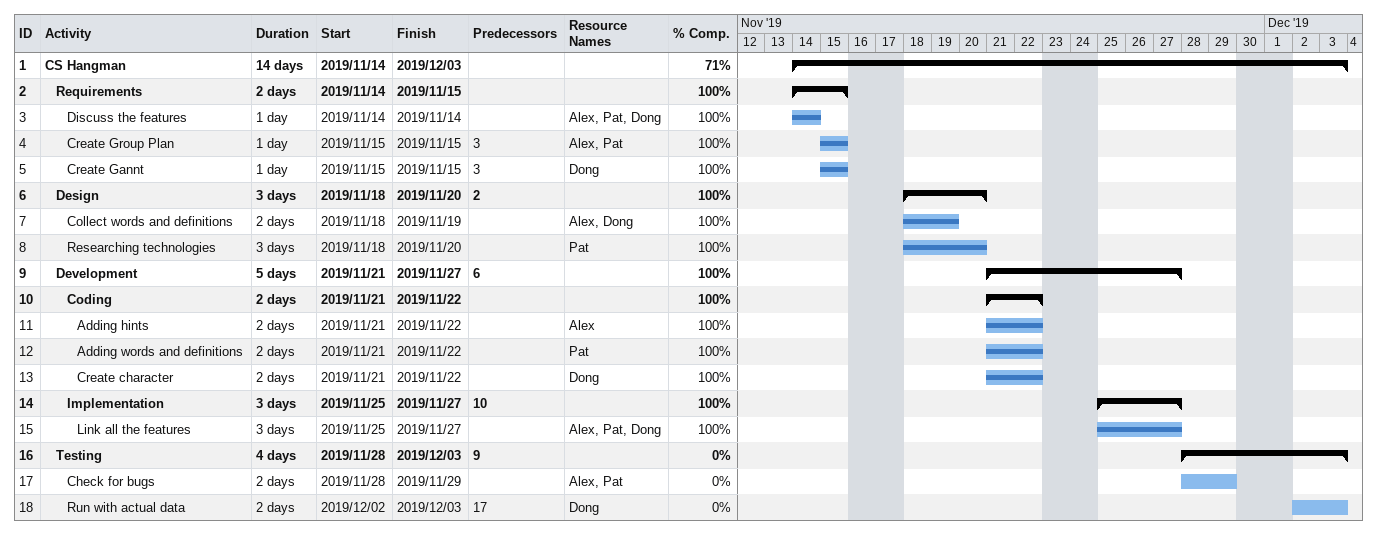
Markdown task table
| ID | Level | Task | Duration | Start | Finish | Predecessors | Resources | % complete |
|---|---|---|---|---|---|---|---|---|
| 1 | 1 | **CS Hangman** | 14d | 2019-11-14 | 2019-12-03 |  |  | 71 |
| 2 | 2 | **Requirements** | 2d | 2019-11-14 | 2019-11-15 |  |  | 100 |
| 3 | 3 | Discuss the features | 1d | 2019-11-14 | 2019-11-14 |  | Alex, Pat, Dong | 100 |
| 4 | 3 | Create Group Plan | 1d | 2019-11-15 | 2019-11-15 | 3 | Alex, Pat | 100 |
| 5 | 3 | Create Gannt | 1d | 2019-11-15 | 2019-11-15 | 3 | Dong | 100 |
| 6 | 2 | **Design** | 3d | 2019-11-18 | 2019-11-20 | 2 |  | 100 |
| 7 | 3 | Collect words and definitions | 2d | 2019-11-18 | 2019-11-19 |  | Alex, Dong | 100 |
| 8 | 3 | Researching technologies | 3d | 2019-11-18 | 2019-11-20 |  | Pat | 100 |
| 9 | 2 | **Development** | 5d | 2019-11-21 | 2019-11-27 | 6 |  | 100 |
| 10 | 3 | **Coding** | 2d | 2019-11-21 | 2019-11-22 |  |  | 100 |
| 11 | 4 | Adding hints | 2d | 2019-11-21 | 2019-11-22 |  | Alex | 100 |
| 12 | 4 | Adding words and definitions | 2d | 2019-11-21 | 2019-11-22 |  | Pat | 100 |
| 13 | 4 | Create character | 2d | 2019-11-21 | 2019-11-22 |  | Dong | 100 |
| 14 | 3 | **Implementation** | 3d | 2019-11-25 | 2019-11-27 | 10 |  | 100 |
| 15 | 4 | Link all the features | 3d | 2019-11-25 | 2019-11-27 |  | Alex, Pat, Dong | 100 |
| 16 | 2 | **Testing** | 4d | 2019-11-28 | 2019-12-03 | 9 |  | 0 |
| 17 | 3 | Check for bugs | 2d | 2019-11-28 | 2019-11-29 |  | Alex, Pat | 0 |
| 18 | 3 | Run with actual data | 2d | 2019-12-02 | 2019-12-03 | 17 | Dong | 0 |
